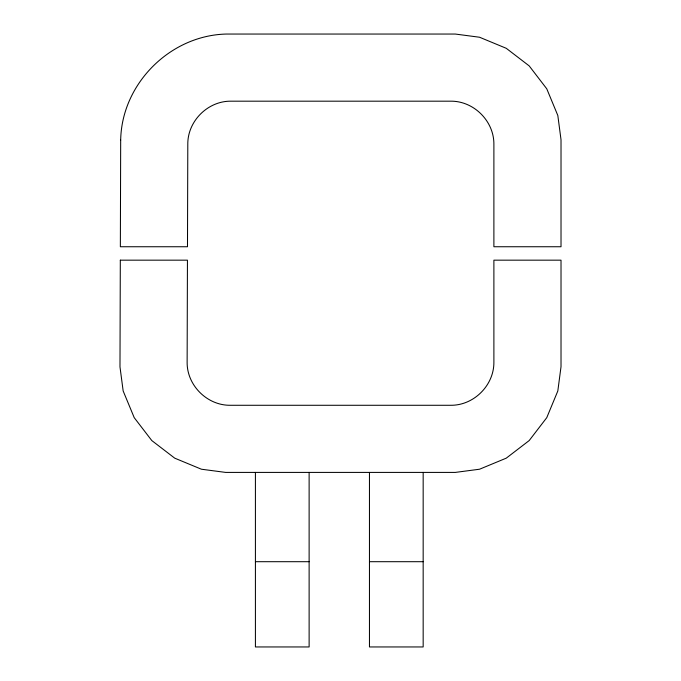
<?xml version="1.0" encoding="UTF-8"?>
<svg xmlns="http://www.w3.org/2000/svg" width="681" height="681" viewBox="0 0 681 681"><rect width="100%" height="100%" fill="white"/><g stroke="black" fill="none" stroke-linecap="round" stroke-linejoin="round"><path stroke-width="1.02" d="M255.418 561.697L309.123 561.697M369.46 561.697L423.165 561.697M423.165 472.41L423.165 646.95L369.46 646.95L369.46 472.41M309.123 472.41L309.123 646.95L255.418 646.95L255.418 472.41M120.316 260.168L119.984 366.872L123.159 390.962L134.217 417.657L151.803 440.573L174.728 458.16L201.414 469.218L225.658 472.41L455.317 472.41L479.56 469.218L506.255 458.16L529.18 440.573L546.766 417.657L557.824 390.962L561.016 366.719L561.016 260.168L493.887 260.168L493.887 362.318C494.023 385.31 473.916 405.425 450.916 405.28L230.059 405.28C207.177 405.416 187.062 385.48 187.13 362.573L187.445 260.168L120.316 260.168M120.682 140.099L120.358 246.743L187.488 246.743L187.803 144.406C187.454 121.303 207.654 101.035 230.731 101.18L450.916 101.18C473.916 101.035 494.023 121.15 493.887 144.142L493.887 246.743L561.016 246.743L561.016 139.741L557.824 115.498L546.766 88.811L529.18 65.887L506.255 48.3L479.56 37.242L455.317 34.05L226.33 34.05C170.114 35.361 121.652 83.814 120.682 140.099"/></g></svg>
